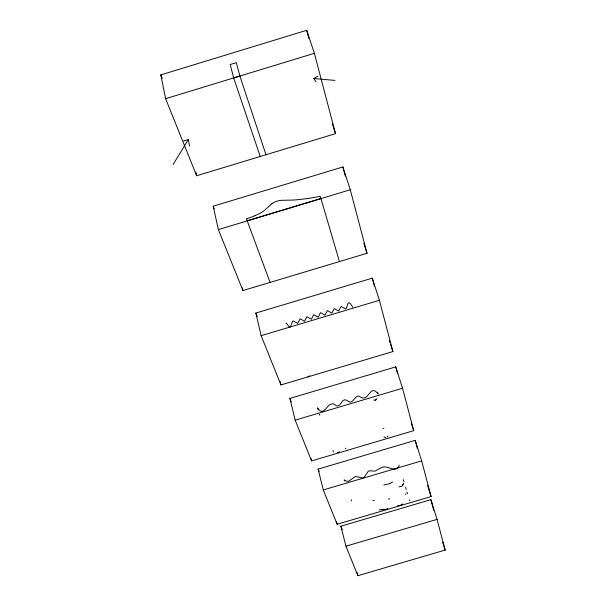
<?xml version="1.0" encoding="UTF-8"?>
<svg xmlns="http://www.w3.org/2000/svg" width="606" height="606" viewBox="0 0 606 606"><rect width="100%" height="100%" fill="white"/><g stroke="black" fill="none" stroke-linecap="round" stroke-linejoin="round"><path stroke-width="0.91" d="M403.551 483.133L402.043 486.262L399.006 486.898M402.634 485.535L403.134 484.482M309.295 375.72L308.712 376.78L307.825 376.947M376.818 398.71L375.432 400.096L373.629 400.066M173.066 164.59L188.368 139.478L183.497 140.963M387.332 437.04L387.916 436.108M387.787 508.464L386.113 509.494L384.151 509.487M392.658 481.952L389.916 483.641L383.84 485.012M402.596 503.972L399.937 505.593L397.589 505.609M339.504 451.758L337.201 452.674M272.033 203.654L265.443 209.555A22.869 15.9 -19.5 0 1 260.285 213.183L254.914 215.744M315.999 81.84L313.802 78.522L317.9 76.273M345.268 448.485L346.049 448.235M160.84 74.886L306.704 30.3L314.37 53.313L335.519 133.646L196.662 175.755L165.612 98.702L160.84 74.886L162.241 78.394M233.666 77.879L239.855 75.992L236.317 62.668L230.204 64.531L233.666 77.879L260.209 156.477M165.612 98.702L314.37 53.313M213.221 206.191L342.867 166.976L350.291 189.754L367.016 253.285L242.938 290.562L218.357 229.591L213.221 206.191L214.274 208.82M246.703 218.781L247.203 220.811L320.945 198.548L320.279 196.344L307.984 198.51L295.88 199.882A82.583 55.752 -16.9 0 1 289.554 200.147L281.192 200.328A14.196 10.014 -18.6 0 0 271.98 203.616M218.357 229.591L350.291 189.754M255.853 313.052L372.281 278.139L379.394 300.288L392.893 351.563L280.972 384.931L261.125 335.686L255.853 313.052L257.247 316.544M261.125 335.686L379.394 300.288M289.903 398.415L395.763 366.888L402.551 388.241L413.716 430.661L311.598 460.924L295.167 420.17L289.903 398.415L291.304 401.93M295.167 420.17L402.551 388.241M318.105 469.112L415.208 440.357L421.67 460.863L431.071 496.579L337.125 524.266L323.293 489.943L318.105 469.112L319.15 471.718M323.293 489.943L421.67 460.863M340.875 526.197L430.896 499.67L437.07 519.365L445.16 550.074L357.858 575.7L345.958 546.18L340.875 526.197L342.246 529.629M345.958 546.18L437.07 519.365M388.37 499.147L389.832 498.723M383.045 428.472L383.871 428.313M372.758 500.73L374.266 500.45M383.742 509.532L379.098 509.873M405.164 494.072L405.975 494.102M313.802 78.522L334.966 80.409M385.795 437.638L383.893 437.024M351.624 500.783L351.253 499.806M333.451 451.97L332.936 450.523M319.809 415.239L319.453 414.246M247.203 220.811L270.079 282.404M286.327 323.612L286.123 323.059L289.456 327.104L290.388 326.922L292.509 321.4L293.349 320.938L297.705 323.369L300.114 318.786L304.515 321.294L306.924 316.733L311.34 319.248L313.734 314.696L318.173 317.203L320.544 312.658L325.005 315.158L327.361 310.613L331.838 313.113L334.179 308.568L338.671 311.06L340.989 306.5L345.465 308.893L346.299 308.431L348.245 302.962L349.185 302.78L350.616 303.909L352.889 307.325M239.855 75.992L265.989 154.727M332.33 123.935L335.519 133.646M363.827 243.4L367.016 253.285M389.294 340.277L390.12 342.875M390.673 344.617L392.893 351.563M411.239 422.837L413.716 430.661M427.518 485.255L431.071 496.579M442.698 542.211L445.16 550.074M399.066 465.135L399.187 465.522C396.9 472.665 389.567 467.037 384.772 466.878A7.514 6.378 -17.3 0 0 381.651 467.461L375.258 470.968A4.113 3.469 -18 0 1 374.069 471.127L370.274 470.756L368.342 471.188L364.244 477.073L362.873 478.02L355.51 476.414L348.609 481.24L346.132 481.149L344.17 479.861L344.511 481.005M377.712 392.665L378.129 394.029C369.463 382.454 369.243 404.331 358.949 396.066C354.055 395.445 353.056 405.755 347.291 400.702C341.723 396.703 341.329 407.641 336.148 405.672C327.399 397.657 324.998 419.564 317.589 407.823L318.233 410.11M405.55 487.163L406.179 489.307M403.323 479.581L403.99 481.861M409.285 499.897L409.55 500.798M406.974 492.042L407.505 493.822M320.945 198.548L339.436 261.565M306.704 30.3L308.878 38.519M342.867 166.976L345.284 176.096M372.281 278.139L374.447 286.305M395.763 366.888L397.46 373.281M415.208 440.357L417.36 448.501M430.896 499.67L433.729 510.358M356.949 572.155L357.858 575.7M336.459 521.615L337.125 524.266M310.946 458.272L311.598 460.924M280.123 381.394L280.972 384.931M242.309 287.805L242.938 290.562M195.889 172.119L196.662 175.755M188.368 139.478L189.534 145.963M254.921 215.759A76.735 51.927 -19.7 0 1 246.703 218.766M375.818 399.892L375.432 400.089L375.818 399.892M383.674 509.381L382.204 509.744L383.674 509.381"/></g></svg>
